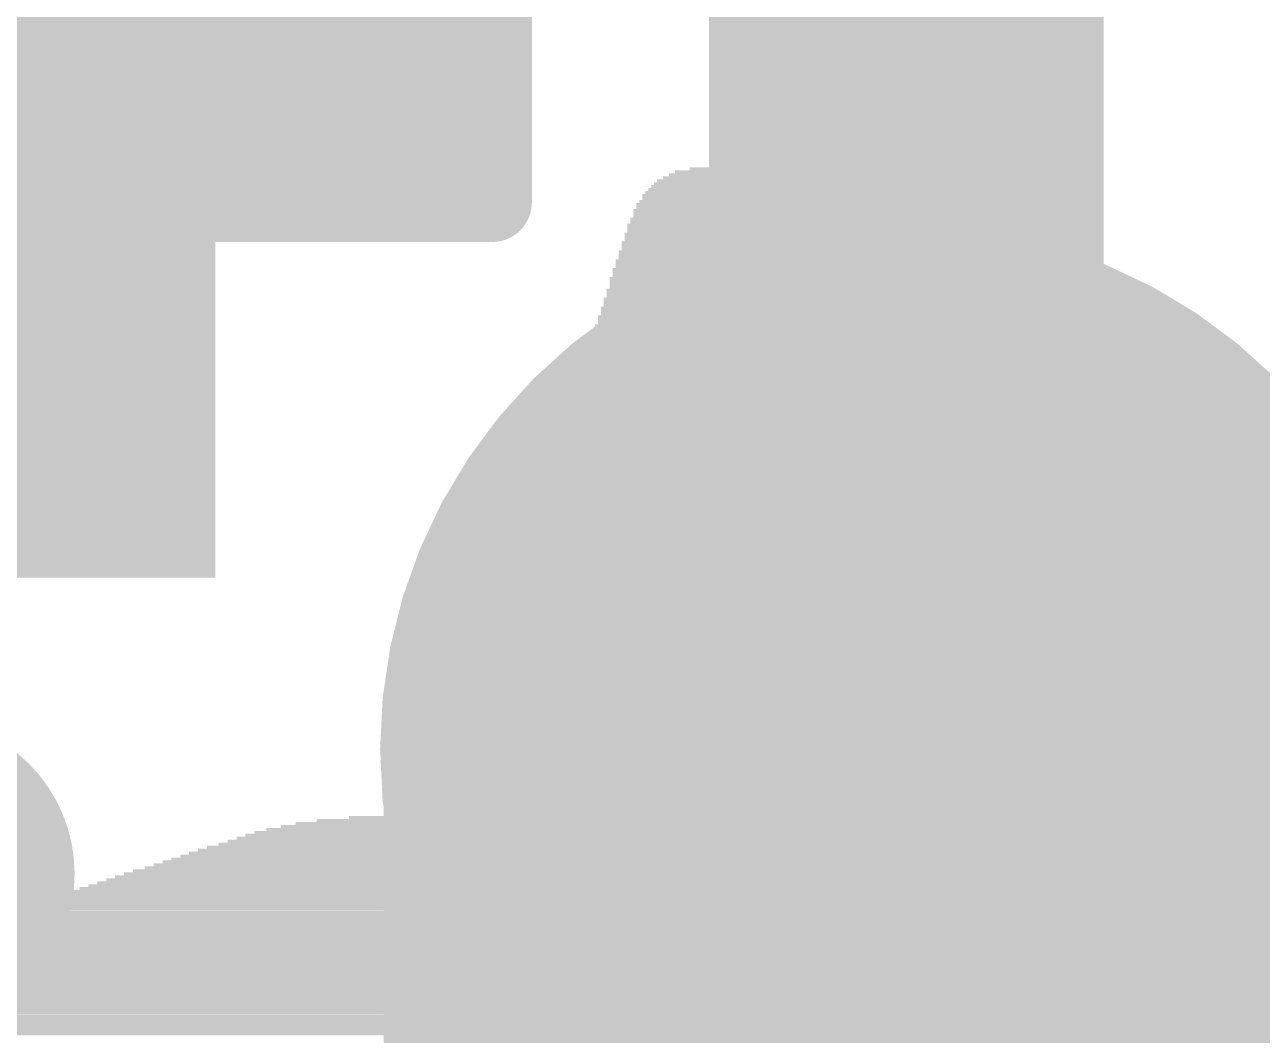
# Model space of a CAD drawing. Extents: x -0.3 to 32, y -0.4 to 44.5.
# Drawn here: x 14.496 to 17.68, y 38.955 to 41.554 of the extents above; entities that cross this region are included whole.
import ezdxf

# ---------------------------------------------------------------- set-up
doc = ezdxf.new("R2010")
doc.units = 0
for name, color, linetype in [('1', 12, 'CONTINUOUS'), ('16', 132, 'CONTINUOUS'), ('18', 110, 'CONTINUOUS'), ('21', 40, 'CONTINUOUS'), ('22', 6, 'CONTINUOUS')]:
    doc.layers.add(name, color=color, linetype=linetype)

# ---------------------------------------------------------------- blocks, each defined once
blk = doc.blocks.new('RECT')
blk.add_solid([(-0.5, -0.5), (0.5, -0.5), (-0.5, 0.5), (0.5, 0.5)])
blk = doc.blocks.new('ROUNDV')
at = {"const_width": 0.5}
blk.add_lwpolyline([(0, -0.25, 1), (0, 0.25, 1), (0, -0.25)], format="xyb", dxfattribs=at)

msp = doc.modelspace()

# ---------------------------------------------------------------- linework, layer by layer
at = {"layer": '1'}
for points, const_width in [([(15.6988, 43.18), (15.6988, 41.0972)], 0.2032), ([(13.589, 41.656), (15.6988, 41.656)], 0.2032), ([(13.589, 41.4528), (15.6988, 41.4528)], 0.2032), ([(13.589, 41.2496), (15.6988, 41.2496)], 0.2032), ([(16.764, 41.148), (16.769, 41.143)], 0.254), ([(16.769, 41.143), (16.769, 40.513)], 0.254), ([(15.6988, 41.0972), (13.589, 41.0972)], 0.2032), ([(16.769, 39.681), (16.76, 39.69)], 2.7), ([(16.769, 39.37), (16.769, 39.681)], 2.7), ([(16.769, 37.1), (16.769, 39.37)], 2.7), ([(16.769, 40.513), (16.769, 39.37)], 0.4064)]:
    msp.add_lwpolyline(points, dxfattribs=dict(at, const_width=const_width))
for points, const_width in [([(15.6988, 41.402, 1), (15.6988, 41.5036)], 0.1016), ([(15.6988, 41.1988, 1), (15.6988, 41.3004)], 0.1016), ([(16.8089, 41.1929, 1), (16.7191, 41.1031)], 0.127), ([(16.8325, 41.143, 1), (16.7055, 41.143)], 0.127), ([(16.7241, 41.0981, 1), (16.8139, 41.1879)], 0.127), ([(15.6988, 41.0464, 1), (15.6988, 41.148)], 0.1016), ([(15.648, 41.0972, 1), (15.7496, 41.0972)], 0.1016), ([(17.2373, 40.1673, 1), (16.2827, 39.2127)], 1.35), ([(17.444, 39.681, 1), (16.094, 39.681)], 1.35), ([(16.2917, 39.2037, 1), (17.2463, 40.1583)], 1.35), ([(17.444, 39.37, 1), (16.094, 39.37)], 1.35), ([(16.8706, 40.513, 1), (16.6674, 40.513)], 0.2032), ([(16.7055, 40.513, 1), (16.8325, 40.513)], 0.127), ([(16.094, 39.37, 1), (17.444, 39.37)], 1.35), ([(16.6674, 39.37, 1), (16.8706, 39.37)], 0.2032)]:
    msp.add_lwpolyline(points, format="xyb", dxfattribs=dict(at, const_width=const_width))

# ---------------------------------------------------------------- block references
for p, xscale, yscale in [((14.224, 42.164), 1.524, 4.064), ((16.764, 41.148), 1.016, 2.032)]:
    msp.add_blockref('RECT', p, dxfattribs=dict(at, xscale=xscale, yscale=yscale))
at = {"layer": '16', "xscale": 1.524, "yscale": 4.064}
msp.add_blockref('RECT', (14.224, 42.164), dxfattribs=at)
at = {"layer": '18', "xscale": 0.8001, "yscale": 0.8001}
msp.add_blockref('ROUNDV', (14.224, 39.37), dxfattribs=at)
msp.add_blockref('ROUNDV', (14.224, 39.37), dxfattribs=at)
at = {"layer": '21'}
for p, xscale, yscale in [((17.1717, 40.0253), 0.1524, 0.0076), ((17.1716, 40.0329), 0.1219, 0.0077), ((17.164, 40.0406), 0.0609, 0.0076), ((17.1716, 39.9872), 0.2591, 0.0076), ((17.1717, 39.9948), 0.2438, 0.0077), ((17.1717, 40.0025), 0.2286, 0.0076), ((17.1755, 40.0101), 0.2058, 0.0076), ((17.1716, 40.0177), 0.1829, 0.0076), ((17.1717, 39.9567), 0.3048, 0.0077), ((17.1717, 39.972), 0.2896, 0.0076), ((17.1717, 39.9644), 0.2896, 0.0076), ((17.1716, 39.9796), 0.2743, 0.0076), ((17.1679, 39.9339), 0.3429, 0.0076), ((17.1679, 39.9263), 0.3429, 0.0076), ((17.1679, 39.9415), 0.3277, 0.0076), ((17.1717, 39.9491), 0.32, 0.0076), ((17.1603, 39.9034), 0.3733, 0.0076), ((17.1641, 39.8958), 0.381, 0.0076), ((17.164, 39.911), 0.3657, 0.0076), ((17.164, 39.9186), 0.3505, 0.0077), ((17.1564, 39.8653), 0.4115, 0.0076), ((17.1564, 39.8805), 0.3963, 0.0077), ((17.1603, 39.8729), 0.4039, 0.0076), ((17.1603, 39.8882), 0.3887, 0.0076), ((17.1488, 39.8272), 0.4572, 0.0076), ((17.1488, 39.8348), 0.442, 0.0076), ((17.1527, 39.8501), 0.4343, 0.0076), ((17.1527, 39.8424), 0.4343, 0.0077), ((17.1527, 39.8577), 0.4191, 0.0076), ((17.1412, 39.7967), 0.4876, 0.0076), ((17.145, 39.8043), 0.48, 0.0077), ((17.145, 39.812), 0.4648, 0.0076), ((17.1488, 39.8196), 0.4572, 0.0076), ((17.1336, 39.7662), 0.5182, 0.0077), ((17.1374, 39.7739), 0.5106, 0.0076), ((17.1412, 39.7815), 0.503, 0.0076), ((17.1412, 39.7891), 0.4876, 0.0076), ((17.1298, 39.7434), 0.541, 0.0076), ((17.1298, 39.7358), 0.541, 0.0076), ((17.1336, 39.751), 0.5334, 0.0076), ((17.1374, 39.7586), 0.5258, 0.0076), ((17.1222, 39.7129), 0.5715, 0.0076), ((17.1259, 39.7053), 0.5791, 0.0076), ((17.1259, 39.7205), 0.5639, 0.0076), ((17.1298, 39.7281), 0.5563, 0.0077), ((17.1183, 39.6748), 0.6096, 0.0076), ((17.1183, 39.69), 0.5943, 0.0077), ((17.1222, 39.6824), 0.6019, 0.0076), ((17.1222, 39.6977), 0.5867, 0.0076), ((17.1107, 39.6367), 0.6553, 0.0076), ((17.1107, 39.6443), 0.6401, 0.0076), ((17.1146, 39.6596), 0.6325, 0.0076), ((17.1146, 39.6519), 0.6325, 0.0077), ((17.1145, 39.6672), 0.6172, 0.0076), ((17.1031, 39.6062), 0.6858, 0.0076), ((17.1069, 39.6138), 0.6782, 0.0077), ((17.1069, 39.6215), 0.663, 0.0076), ((17.1107, 39.6291), 0.6553, 0.0076), ((17.0993, 39.5834), 0.7086, 0.0076), ((17.0993, 39.5757), 0.7086, 0.0077), ((17.1031, 39.591), 0.701, 0.0076), ((17.1031, 39.5986), 0.6858, 0.0076), ((17.0917, 39.5529), 0.7391, 0.0076), ((17.0955, 39.5453), 0.7468, 0.0076), ((17.0954, 39.5605), 0.7315, 0.0076), ((17.0993, 39.5681), 0.7239, 0.0076), ((17.0878, 39.5148), 0.7773, 0.0076), ((17.0879, 39.53), 0.762, 0.0076), ((17.0879, 39.5224), 0.762, 0.0076), ((17.0917, 39.5376), 0.7544, 0.0077), ((17.0802, 39.4843), 0.8077, 0.0076), ((17.0802, 39.4995), 0.7925, 0.0077), ((17.0841, 39.4919), 0.8001, 0.0076), ((17.0841, 39.5072), 0.7849, 0.0076), ((17.0726, 39.4462), 0.8534, 0.0076), ((17.0726, 39.4538), 0.8382, 0.0076), ((17.0764, 39.4691), 0.8306, 0.0076), ((17.0764, 39.4614), 0.8306, 0.0077), ((17.0765, 39.4767), 0.8153, 0.0076), ((17.065, 39.4157), 0.884, 0.0076), ((17.0689, 39.4233), 0.8763, 0.0077), ((17.0688, 39.431), 0.861, 0.0076), ((17.0726, 39.4386), 0.8534, 0.0076), ((17.0612, 39.3929), 0.9068, 0.0076), ((17.0612, 39.3852), 0.9068, 0.0077), ((17.065, 39.4005), 0.8992, 0.0076), ((17.065, 39.4081), 0.884, 0.0076), ((17.0536, 39.3624), 0.9373, 0.0076), ((17.0573, 39.3548), 0.9449, 0.0076), ((17.0574, 39.37), 0.9296, 0.0076), ((17.0612, 39.3776), 0.922, 0.0076), ((17.0497, 39.3243), 0.9753, 0.0076), ((17.0497, 39.3395), 0.9601, 0.0076), ((17.0497, 39.3319), 0.9601, 0.0076), ((17.0536, 39.3471), 0.9525, 0.0077), ((17.0384, 39.2862), 1.0135, 0.0076), ((17.0421, 39.2938), 1.0059, 0.0076), ((17.0421, 39.309), 0.9906, 0.0077), ((17.046, 39.3014), 0.9983, 0.0076), ((17.046, 39.3167), 0.9829, 0.0076), ((17.0345, 39.2557), 1.0516, 0.0076), ((17.0345, 39.2633), 1.0363, 0.0076), ((17.0384, 39.2709), 1.0287, 0.0077), ((17.0421, 39.2786), 1.0211, 0.0076), ((17.0269, 39.2252), 1.082, 0.0076), ((17.0307, 39.2328), 1.0744, 0.0077), ((17.0307, 39.2405), 1.0592, 0.0076), ((17.0345, 39.2481), 1.0516, 0.0076), ((17.0231, 39.2024), 1.1049, 0.0076), ((17.0231, 39.1947), 1.1049, 0.0077), ((17.0269, 39.21), 1.0972, 0.0076), ((17.0269, 39.2176), 1.082, 0.0076), ((17.0193, 39.1643), 1.143, 0.0076), ((17.0193, 39.1795), 1.1278, 0.0076), ((17.0193, 39.1719), 1.1278, 0.0076), ((17.0231, 39.1871), 1.1202, 0.0076), ((17.0155, 39.1414), 1.1659, 0.0076), ((17.0155, 39.1338), 1.1659, 0.0076), ((17.0155, 39.149), 1.1506, 0.0076), ((17.0193, 39.1566), 1.143, 0.0077), ((17.0079, 39.0957), 1.1963, 0.0076), ((17.0116, 39.1109), 1.1887, 0.0076), ((17.0116, 39.1033), 1.1887, 0.0076), ((17.0116, 39.1262), 1.1735, 0.0076), ((17.0116, 39.1185), 1.1735, 0.0077), ((17.0079, 39.0652), 1.2269, 0.0076), ((17.0079, 39.0804), 1.2115, 0.0077), ((17.0079, 39.0728), 1.2115, 0.0076), ((17.0116, 39.0881), 1.2039, 0.0076), ((17.004, 39.0347), 1.2497, 0.0076), ((17.004, 39.05), 1.2345, 0.0076), ((17.0079, 39.0423), 1.2421, 0.0077), ((17.0079, 39.0576), 1.2269, 0.0076), ((17.004, 39.0195), 1.2649, 0.0076), ((17.004, 39.0119), 1.2649, 0.0076), ((17.004, 39.0042), 1.2649, 0.0077), ((17.004, 39.0271), 1.2497, 0.0076), ((17.0002, 38.9814), 1.2878, 0.0076), ((17.0002, 38.9738), 1.2878, 0.0076), ((17.0003, 38.9966), 1.2725, 0.0076), ((17.004, 38.989), 1.2801, 0.0076), ((17.0002, 38.9585), 1.303, 0.0076), ((17.0002, 38.9661), 1.2878, 0.0077)]:
    msp.add_blockref('RECT', p, dxfattribs=dict(at, xscale=xscale, yscale=yscale))
at = {"layer": '22', "rotation": 180}
for p, xscale, yscale in [((16.2293, 41.1683), 0.1524, 0.0076), ((16.2294, 41.176), 0.1219, 0.0077), ((16.237, 41.1836), 0.0609, 0.0076), ((16.2293, 41.1379), 0.2438, 0.0077), ((16.2293, 41.1455), 0.2286, 0.0076), ((16.2255, 41.1531), 0.2058, 0.0076), ((16.2294, 41.1607), 0.1829, 0.0076), ((16.2293, 41.115), 0.2896, 0.0076), ((16.2293, 41.1074), 0.2896, 0.0076), ((16.2294, 41.1226), 0.2743, 0.0076), ((16.2294, 41.1302), 0.2591, 0.0076), ((16.2332, 41.0769), 0.3429, 0.0076), ((16.2332, 41.0693), 0.3429, 0.0076), ((16.2293, 41.0921), 0.32, 0.0076), ((16.2332, 41.0845), 0.3277, 0.0076), ((16.2293, 41.0998), 0.3048, 0.0077), ((16.2369, 41.0388), 0.381, 0.0076), ((16.237, 41.054), 0.3657, 0.0076), ((16.2408, 41.0464), 0.3733, 0.0076), ((16.237, 41.0617), 0.3505, 0.0077), ((16.2408, 41.0159), 0.4039, 0.0076), ((16.2446, 41.0083), 0.4115, 0.0076), ((16.2408, 41.0312), 0.3887, 0.0076), ((16.2446, 41.0236), 0.3963, 0.0077), ((16.2484, 40.9931), 0.4343, 0.0076), ((16.2484, 40.9855), 0.4343, 0.0077), ((16.2522, 40.9778), 0.442, 0.0076), ((16.2484, 41.0007), 0.4191, 0.0076), ((16.256, 40.9474), 0.48, 0.0077), ((16.2522, 40.9702), 0.4572, 0.0076), ((16.2522, 40.9626), 0.4572, 0.0076), ((16.256, 40.955), 0.4648, 0.0076), ((16.2598, 40.9245), 0.503, 0.0076), ((16.2636, 40.9169), 0.5106, 0.0076), ((16.2598, 40.9397), 0.4876, 0.0076), ((16.2598, 40.9321), 0.4876, 0.0076), ((16.2636, 40.9016), 0.5258, 0.0076), ((16.2674, 40.894), 0.5334, 0.0076), ((16.2712, 40.8864), 0.541, 0.0076), ((16.2712, 40.8788), 0.541, 0.0076), ((16.2674, 40.9093), 0.5182, 0.0077), ((16.2751, 40.8483), 0.5791, 0.0076), ((16.2713, 40.8712), 0.5563, 0.0077), ((16.2751, 40.8635), 0.5639, 0.0076), ((16.2789, 40.8559), 0.5715, 0.0076), ((16.2789, 40.8254), 0.6019, 0.0076), ((16.2827, 40.8178), 0.6096, 0.0076), ((16.2789, 40.8407), 0.5867, 0.0076), ((16.2827, 40.8331), 0.5943, 0.0077), ((16.2903, 40.7873), 0.6401, 0.0076), ((16.2865, 40.8026), 0.6325, 0.0076), ((16.2865, 40.795), 0.6325, 0.0077), ((16.2865, 40.8102), 0.6172, 0.0076), ((16.2941, 40.7569), 0.6782, 0.0077), ((16.2903, 40.7797), 0.6553, 0.0076), ((16.2903, 40.7721), 0.6553, 0.0076), ((16.2941, 40.7645), 0.663, 0.0076), ((16.2979, 40.734), 0.701, 0.0076), ((16.3017, 40.7264), 0.7086, 0.0076), ((16.3017, 40.7188), 0.7086, 0.0077), ((16.2979, 40.7492), 0.6858, 0.0076), ((16.2979, 40.7416), 0.6858, 0.0076), ((16.3055, 40.6883), 0.7468, 0.0076), ((16.3018, 40.7111), 0.7239, 0.0076), ((16.3056, 40.7035), 0.7315, 0.0076), ((16.3094, 40.6959), 0.7391, 0.0076), ((16.3132, 40.6578), 0.7773, 0.0076), ((16.3093, 40.6806), 0.7544, 0.0077), ((16.3131, 40.673), 0.762, 0.0076), ((16.3131, 40.6654), 0.762, 0.0076), ((16.317, 40.6349), 0.8001, 0.0076), ((16.3208, 40.6273), 0.8077, 0.0076), ((16.317, 40.6502), 0.7849, 0.0076), ((16.3208, 40.6425), 0.7925, 0.0077), ((16.3246, 40.6121), 0.8306, 0.0076), ((16.3246, 40.6044), 0.8306, 0.0077), ((16.3284, 40.5968), 0.8382, 0.0076), ((16.3246, 40.6197), 0.8153, 0.0076), ((16.3322, 40.5663), 0.8763, 0.0077), ((16.3284, 40.5892), 0.8534, 0.0076), ((16.3284, 40.5816), 0.8534, 0.0076), ((16.3322, 40.574), 0.861, 0.0076), ((16.336, 40.5435), 0.8992, 0.0076), ((16.3398, 40.5359), 0.9068, 0.0076), ((16.3398, 40.5282), 0.9068, 0.0077), ((16.336, 40.5587), 0.884, 0.0076), ((16.336, 40.5511), 0.884, 0.0076), ((16.3437, 40.4978), 0.9449, 0.0076), ((16.3398, 40.5206), 0.922, 0.0076), ((16.3436, 40.513), 0.9296, 0.0076), ((16.3475, 40.5054), 0.9373, 0.0076), ((16.3513, 40.4673), 0.9753, 0.0076), ((16.3475, 40.4901), 0.9525, 0.0077), ((16.3513, 40.4825), 0.9601, 0.0076), ((16.3513, 40.4749), 0.9601, 0.0076), ((16.3551, 40.4444), 0.9983, 0.0076), ((16.3589, 40.4368), 1.0059, 0.0076), ((16.3551, 40.4597), 0.9829, 0.0076), ((16.3589, 40.452), 0.9906, 0.0077), ((16.3589, 40.4216), 1.0211, 0.0076), ((16.3627, 40.4139), 1.0287, 0.0077), ((16.3665, 40.4063), 1.0363, 0.0076), ((16.3627, 40.4292), 1.0135, 0.0076), ((16.3703, 40.3758), 1.0744, 0.0077), ((16.3665, 40.3987), 1.0516, 0.0076), ((16.3665, 40.3911), 1.0516, 0.0076), ((16.3703, 40.3835), 1.0592, 0.0076), ((16.3741, 40.353), 1.0972, 0.0076), ((16.378, 40.3454), 1.1049, 0.0076), ((16.378, 40.3377), 1.1049, 0.0077), ((16.3741, 40.3682), 1.082, 0.0076), ((16.3741, 40.3606), 1.082, 0.0076), ((16.3817, 40.3073), 1.143, 0.0076), ((16.3779, 40.3301), 1.1202, 0.0076), ((16.3817, 40.3225), 1.1278, 0.0076), ((16.3817, 40.3149), 1.1278, 0.0076), ((16.3856, 40.2844), 1.1659, 0.0076), ((16.3856, 40.2768), 1.1659, 0.0076), ((16.3817, 40.2996), 1.143, 0.0077), ((16.3855, 40.292), 1.1506, 0.0076), ((16.3894, 40.2539), 1.1887, 0.0076), ((16.3894, 40.2463), 1.1887, 0.0076), ((16.3894, 40.2692), 1.1735, 0.0076), ((16.3894, 40.2615), 1.1735, 0.0077), ((16.3894, 40.2311), 1.2039, 0.0076), ((16.3932, 40.2234), 1.2115, 0.0077), ((16.3932, 40.2158), 1.2115, 0.0076), ((16.3932, 40.2387), 1.1963, 0.0076), ((16.3932, 40.1853), 1.2421, 0.0077), ((16.397, 40.1777), 1.2497, 0.0076), ((16.3932, 40.2082), 1.2269, 0.0076), ((16.3932, 40.2006), 1.2269, 0.0076), ((16.397, 40.193), 1.2345, 0.0076), ((16.397, 40.1625), 1.2649, 0.0076), ((16.397, 40.1549), 1.2649, 0.0076), ((16.397, 40.1472), 1.2649, 0.0077), ((16.397, 40.1701), 1.2497, 0.0076), ((16.397, 40.132), 1.2801, 0.0076), ((16.4008, 40.1244), 1.2878, 0.0076), ((16.4008, 40.1168), 1.2878, 0.0076), ((16.4008, 40.1396), 1.2725, 0.0076), ((16.4008, 40.1015), 1.303, 0.0076), ((16.4008, 40.0939), 1.303, 0.0076), ((16.4008, 40.0863), 1.303, 0.0076), ((16.4008, 40.1091), 1.2878, 0.0077), ((16.4008, 40.0634), 1.3183, 0.0076), ((16.4046, 40.0558), 1.3259, 0.0076), ((16.4046, 40.0787), 1.3106, 0.0076), ((16.4046, 40.071), 1.3106, 0.0077), ((16.4046, 40.0253), 1.3411, 0.0076), ((16.4046, 40.0482), 1.3259, 0.0076), ((16.4046, 40.0406), 1.3259, 0.0076), ((16.4084, 40.0329), 1.3335, 0.0077), ((16.4046, 40.0177), 1.3411, 0.0076), ((16.4046, 40.0101), 1.3411, 0.0076), ((16.4084, 40.0025), 1.3488, 0.0076), ((16.4084, 39.9948), 1.3488, 0.0077), ((16.4084, 39.9872), 1.3488, 0.0076), ((16.4084, 39.9644), 1.364, 0.0076), ((16.4084, 39.9567), 1.364, 0.0077), ((16.4084, 39.9796), 1.3488, 0.0076), ((16.4122, 39.972), 1.3564, 0.0076), ((16.4084, 39.9491), 1.364, 0.0076), ((16.4084, 39.9415), 1.364, 0.0076), ((16.4122, 39.9339), 1.3716, 0.0076), ((16.4122, 39.9263), 1.3716, 0.0076), ((16.4122, 39.9186), 1.3716, 0.0077), ((16.4122, 39.911), 1.3716, 0.0076), ((16.4122, 39.9034), 1.3716, 0.0076), ((16.4122, 39.8958), 1.3716, 0.0076), ((16.4122, 39.8882), 1.3716, 0.0076), ((16.416, 39.8805), 1.3792, 0.0077), ((16.416, 39.8729), 1.3792, 0.0076), ((16.416, 39.8653), 1.3792, 0.0076), ((18.2029, 39.8653), 1.2954, 0.0076), ((18.2143, 39.8729), 1.2573, 0.0076), ((18.2219, 39.8805), 1.2115, 0.0077), ((18.2372, 39.8882), 1.1506, 0.0076), ((16.416, 39.8577), 1.3792, 0.0076), ((16.416, 39.8501), 1.3792, 0.0076), ((16.416, 39.8424), 1.3792, 0.0077), ((16.416, 39.8348), 1.3792, 0.0076), ((16.416, 39.8272), 1.3792, 0.0076), ((18.161, 39.8272), 1.4554, 0.0076), ((18.1686, 39.8348), 1.425, 0.0076), ((18.1762, 39.8424), 1.3945, 0.0077), ((18.1877, 39.8501), 1.3716, 0.0076), ((18.1953, 39.8577), 1.3411, 0.0076), ((16.416, 39.8196), 1.3792, 0.0076), ((16.416, 39.812), 1.3792, 0.0076), ((16.416, 39.8043), 1.3792, 0.0077), ((16.416, 39.7967), 1.3792, 0.0076), ((18.1343, 39.7967), 1.5392, 0.0076), ((18.1419, 39.8043), 1.524, 0.0077), ((18.1457, 39.812), 1.5011, 0.0076), ((18.1533, 39.8196), 1.4707, 0.0076), ((16.416, 39.7891), 1.3792, 0.0076), ((16.416, 39.7815), 1.3792, 0.0076), ((16.416, 39.7739), 1.3792, 0.0076), ((16.416, 39.7662), 1.3792, 0.0077), ((18.1153, 39.7662), 1.6078, 0.0077), ((18.1191, 39.7739), 1.585, 0.0076), ((18.1229, 39.7815), 1.5774, 0.0076), ((18.1267, 39.7891), 1.5544, 0.0076), ((16.416, 39.7586), 1.3792, 0.0076), ((16.416, 39.751), 1.3792, 0.0076), ((16.4198, 39.7434), 1.3716, 0.0076), ((16.416, 39.7358), 1.364, 0.0076), ((18.0924, 39.7358), 1.6536, 0.0076), ((18.0963, 39.7434), 1.6459, 0.0076), ((18.1039, 39.751), 1.6307, 0.0076), ((18.1076, 39.7586), 1.6231, 0.0076), ((16.416, 39.7281), 1.364, 0.0077), ((16.416, 39.7205), 1.364, 0.0076), ((16.416, 39.7129), 1.364, 0.0076), ((16.416, 39.7053), 1.364, 0.0076), ((18.0734, 39.7053), 1.6917, 0.0076), ((18.0772, 39.7129), 1.684, 0.0076), ((18.0848, 39.7205), 1.684, 0.0076), ((18.0848, 39.7281), 1.6688, 0.0077), ((16.4198, 39.6977), 1.3564, 0.0076), ((16.4198, 39.69), 1.3564, 0.0077), ((16.416, 39.6824), 1.3488, 0.0076), ((16.416, 39.6748), 1.3488, 0.0076), ((18.0505, 39.6748), 1.7222, 0.0076), ((18.0582, 39.6824), 1.7221, 0.0076), ((18.0619, 39.69), 1.7145, 0.0077), ((18.0658, 39.6977), 1.7069, 0.0076), ((16.416, 39.6672), 1.3488, 0.0076), ((16.4199, 39.6596), 1.3411, 0.0076), ((16.4199, 39.6519), 1.3411, 0.0077), ((16.4161, 39.6443), 1.3335, 0.0076), ((16.4161, 39.6367), 1.3335, 0.0076), ((18.0238, 39.6367), 1.745, 0.0076), ((18.0314, 39.6443), 1.7449, 0.0076), ((18.0353, 39.6519), 1.7373, 0.0077), ((18.0429, 39.6596), 1.7374, 0.0076), ((18.0467, 39.6672), 1.7298, 0.0076), ((16.4199, 39.6291), 1.3259, 0.0076), ((16.416, 39.6215), 1.3182, 0.0076), ((16.416, 39.6138), 1.3182, 0.0077), ((16.416, 39.6062), 1.3182, 0.0076), ((18.0048, 39.6138), 1.7526, 0.0077), ((18.0048, 39.6062), 1.7526, 0.0076), ((18.0124, 39.6215), 1.7526, 0.0076), ((18.02, 39.6291), 1.7526, 0.0076), ((16.4198, 39.5986), 1.3106, 0.0076), ((16.416, 39.591), 1.303, 0.0076), ((16.416, 39.5834), 1.303, 0.0076), ((16.4198, 39.5757), 1.2954, 0.0077), ((17.9857, 39.5834), 1.7602, 0.0076), ((17.9819, 39.5757), 1.7526, 0.0077), ((17.9895, 39.591), 1.7526, 0.0076), ((17.9972, 39.5986), 1.7526, 0.0076), ((16.416, 39.5681), 1.2878, 0.0076), ((16.4198, 39.5605), 1.2802, 0.0076), ((16.4198, 39.5529), 1.2802, 0.0076), ((16.1074, 39.5453), 0.6554, 0.0076), ((16.7742, 39.5453), 0.5563, 0.0076), ((17.9629, 39.5529), 1.7602, 0.0076), ((17.9591, 39.5453), 1.7526, 0.0076), ((17.9705, 39.5605), 1.7602, 0.0076), ((17.9743, 39.5681), 1.7526, 0.0076), ((15.3797, 39.5148), 0.099, 0.0076), ((16.1074, 39.5376), 0.64, 0.0077), ((16.1036, 39.53), 0.6324, 0.0076), ((16.1036, 39.5224), 0.6172, 0.0076), ((16.0998, 39.5148), 0.6096, 0.0076), ((16.7818, 39.5376), 0.541, 0.0077), ((16.7818, 39.53), 0.5258, 0.0076), ((16.7856, 39.5224), 0.5182, 0.0076), ((16.7894, 39.5148), 0.5106, 0.0076), ((17.9362, 39.5148), 1.7526, 0.0076), ((17.9476, 39.53), 1.7602, 0.0076), ((17.9438, 39.5224), 1.7526, 0.0076), ((17.9514, 39.5376), 1.7526, 0.0077), ((15.3645, 39.4843), 0.4953, 0.0076), ((15.3721, 39.4919), 0.4343, 0.0076), ((15.3721, 39.4995), 0.3581, 0.0077), ((15.3759, 39.5072), 0.2591, 0.0076), ((16.1036, 39.5072), 0.602, 0.0076), ((16.0998, 39.4995), 0.5944, 0.0077), ((16.1036, 39.4919), 0.5868, 0.0076), ((16.0998, 39.4843), 0.5791, 0.0076), ((16.7894, 39.5072), 0.4953, 0.0076), ((16.7932, 39.4995), 0.4876, 0.0077), ((16.797, 39.4919), 0.48, 0.0076), ((16.7932, 39.4843), 0.4724, 0.0076), ((17.9133, 39.4843), 1.7526, 0.0076), ((17.921, 39.4919), 1.7526, 0.0076), ((17.9286, 39.5072), 1.7526, 0.0076), ((17.9286, 39.4995), 1.7526, 0.0077), ((15.3569, 39.4462), 0.7239, 0.0076), ((15.3606, 39.4538), 0.6858, 0.0076), ((15.3607, 39.4614), 0.6401, 0.0077), ((15.3645, 39.4691), 0.6019, 0.0076), ((15.3645, 39.4767), 0.5563, 0.0076), ((16.1036, 39.4767), 0.5715, 0.0076), ((16.1036, 39.4691), 0.5715, 0.0076), ((16.1036, 39.4614), 0.5562, 0.0077), ((16.1036, 39.4538), 0.5562, 0.0076), ((16.1074, 39.4462), 0.5486, 0.0076), ((16.797, 39.4767), 0.4648, 0.0076), ((16.797, 39.4691), 0.4496, 0.0076), ((17.6733, 39.4614), 2.2022, 0.0077), ((17.6733, 39.4538), 2.187, 0.0076), ((17.6733, 39.4462), 2.187, 0.0076), ((17.9057, 39.4691), 1.7526, 0.0076), ((17.9133, 39.4767), 1.7526, 0.0076), ((15.3378, 39.4157), 0.8839, 0.0076), ((15.3416, 39.4233), 0.8458, 0.0077), ((15.3454, 39.431), 0.8078, 0.0076), ((15.3492, 39.4386), 0.7696, 0.0076), ((16.1074, 39.4386), 0.5334, 0.0076), ((16.1074, 39.431), 0.5334, 0.0076), ((16.1112, 39.4233), 0.5258, 0.0077), ((16.115, 39.4157), 0.5182, 0.0076), ((17.6733, 39.4386), 2.1717, 0.0076), ((17.6695, 39.431), 2.164, 0.0076), ((17.6695, 39.4233), 2.1488, 0.0077), ((17.6695, 39.4157), 2.1488, 0.0076), ((15.315, 39.3852), 1.0211, 0.0077), ((15.3187, 39.3929), 0.983, 0.0076), ((15.3264, 39.4005), 0.9525, 0.0076), ((15.3302, 39.4081), 0.9144, 0.0076), ((16.115, 39.4081), 0.5182, 0.0076), ((16.1189, 39.4005), 0.5105, 0.0076), ((16.1189, 39.3929), 0.4953, 0.0076), ((16.1227, 39.3852), 0.4877, 0.0077), ((17.6695, 39.4081), 2.1336, 0.0076), ((17.6657, 39.4005), 2.126, 0.0076), ((17.6619, 39.3929), 2.1184, 0.0076), ((17.6657, 39.3852), 2.1108, 0.0077), ((15.2845, 39.3548), 1.1583, 0.0076), ((15.2921, 39.3624), 1.1277, 0.0076), ((15.2997, 39.37), 1.0973, 0.0076), ((15.3035, 39.3776), 1.0592, 0.0076), ((16.1227, 39.3776), 0.4877, 0.0076), ((16.1265, 39.37), 0.4801, 0.0076), ((16.1303, 39.3624), 0.4725, 0.0076), ((16.1341, 39.3548), 0.4648, 0.0076), ((17.6619, 39.3776), 2.1031, 0.0076), ((17.658, 39.3548), 2.0803, 0.0076), ((17.6619, 39.37), 2.0879, 0.0076), ((17.6619, 39.3624), 2.0879, 0.0076), ((15.254, 39.3243), 1.2954, 0.0076), ((15.2654, 39.3319), 1.2573, 0.0076), ((15.273, 39.3395), 1.2268, 0.0076), ((15.2807, 39.3471), 1.1963, 0.0077), ((16.1341, 39.3471), 0.4648, 0.0077), ((16.1379, 39.3395), 0.4572, 0.0076), ((16.1417, 39.3319), 0.4496, 0.0076), ((16.1455, 39.3243), 0.442, 0.0076), ((17.6581, 39.3471), 2.065, 0.0077), ((17.6543, 39.3395), 2.0574, 0.0076), ((17.6543, 39.3319), 2.0574, 0.0076), ((17.6504, 39.3243), 2.0497, 0.0076), ((15.4293, 39.2862), 1.8745, 0.0076), ((15.2273, 39.2938), 1.425, 0.0076), ((15.2349, 39.3014), 1.3944, 0.0076), ((15.2425, 39.309), 1.364, 0.0077), ((15.2502, 39.3167), 1.3335, 0.0076), ((16.1493, 39.3167), 0.4344, 0.0076), ((16.1493, 39.309), 0.4344, 0.0077), ((16.1532, 39.3014), 0.4267, 0.0076), ((16.157, 39.2938), 0.4191, 0.0076), ((17.6504, 39.3167), 2.0345, 0.0076), ((17.6428, 39.2938), 2.0193, 0.0076), ((17.6467, 39.309), 2.0269, 0.0077), ((17.6467, 39.3014), 2.0269, 0.0076), ((17.6428, 39.2862), 2.0041, 0.0076), ((15.3797, 39.2557), 1.9736, 0.0076), ((15.3912, 39.2633), 1.9507, 0.0076), ((15.4026, 39.2709), 1.9279, 0.0077), ((15.4178, 39.2786), 1.8974, 0.0076), ((17.639, 39.2786), 1.9964, 0.0076), ((17.639, 39.2709), 1.9964, 0.0077), ((17.6352, 39.2633), 1.9888, 0.0076), ((17.6314, 39.2557), 1.9812, 0.0076), ((15.3378, 39.2252), 2.0726, 0.0076), ((15.3454, 39.2328), 2.0422, 0.0077), ((15.3569, 39.2405), 2.0193, 0.0076), ((15.3683, 39.2481), 1.9965, 0.0076), ((17.6352, 39.2481), 1.9736, 0.0076), ((17.6314, 39.2405), 1.966, 0.0076), ((17.6276, 39.2328), 1.9584, 0.0077), ((17.6238, 39.2252), 1.9507, 0.0076), ((15.2883, 39.1947), 2.1717, 0.0077), ((15.2997, 39.2024), 2.1488, 0.0076), ((15.3111, 39.21), 2.126, 0.0076), ((15.3264, 39.2176), 2.0955, 0.0076), ((17.6199, 39.21), 1.9431, 0.0076), ((17.6238, 39.2176), 1.9507, 0.0076), ((17.6162, 39.2024), 1.9355, 0.0076), ((17.6162, 39.1947), 1.9203, 0.0077), ((15.2578, 39.1643), 2.2479, 0.0076), ((15.2654, 39.1719), 2.2326, 0.0076), ((15.2692, 39.1795), 2.2098, 0.0076), ((15.2807, 39.1871), 2.1869, 0.0076), ((17.6123, 39.1795), 1.9127, 0.0076), ((17.6085, 39.1719), 1.905, 0.0076), ((17.6047, 39.1643), 1.8974, 0.0076), ((17.6162, 39.1871), 1.9203, 0.0076), ((15.2425, 39.1338), 2.2936, 0.0076), ((15.2425, 39.1414), 2.2784, 0.0076), ((15.2464, 39.149), 2.2707, 0.0076), ((15.254, 39.1566), 2.2555, 0.0077), ((17.6047, 39.1566), 1.8974, 0.0077), ((17.6009, 39.149), 1.8898, 0.0076), ((17.5971, 39.1414), 1.8822, 0.0076), ((17.5933, 39.1338), 1.8746, 0.0076), ((15.235, 39.1033), 2.3241, 0.0076), ((15.235, 39.0957), 2.3241, 0.0076), ((15.2349, 39.1109), 2.3088, 0.0076), ((15.2387, 39.1262), 2.3012, 0.0076), ((15.2387, 39.1185), 2.3012, 0.0077), ((17.5933, 39.1262), 1.8746, 0.0076), ((17.5894, 39.1185), 1.8669, 0.0077), ((17.5857, 39.1109), 1.8593, 0.0076), ((17.5857, 39.1033), 1.8593, 0.0076), ((16.9685, 39.0957), 0.6249, 0.0076), ((17.9362, 39.0957), 1.143, 0.0076), ((15.2311, 39.0652), 2.347, 0.0076), ((15.2311, 39.0881), 2.3318, 0.0076), ((15.2311, 39.0804), 2.3318, 0.0077), ((15.2349, 39.0728), 2.3394, 0.0076), ((16.9456, 39.0881), 0.5792, 0.0076), ((16.9189, 39.0728), 0.5258, 0.0076), ((16.9075, 39.0652), 0.503, 0.0076), ((16.9304, 39.0804), 0.5487, 0.0077), ((17.9476, 39.0881), 1.1049, 0.0076), ((17.9515, 39.0804), 1.0821, 0.0077), ((17.9552, 39.0728), 1.0745, 0.0076), ((17.9552, 39.0652), 1.0591, 0.0076), ((15.2311, 39.0576), 2.347, 0.0076), ((15.2349, 39.05), 2.3546, 0.0076), ((15.2349, 39.0423), 2.3546, 0.0077), ((15.2387, 39.0347), 2.3622, 0.0076), ((16.877, 39.0423), 0.442, 0.0077), ((16.8694, 39.0347), 0.4268, 0.0076), ((16.8961, 39.0576), 0.4801, 0.0076), ((16.8885, 39.05), 0.4649, 0.0076), ((17.9515, 39.0576), 1.0515, 0.0076), ((17.9476, 39.0347), 1.0287, 0.0076), ((17.9515, 39.05), 1.0363, 0.0076), ((17.9515, 39.0423), 1.0363, 0.0077), ((15.2349, 39.0195), 2.3698, 0.0076), ((15.2387, 39.0119), 2.3774, 0.0076), ((15.2387, 39.0042), 2.3774, 0.0077), ((15.2387, 39.0271), 2.3622, 0.0076), ((16.8427, 39.0119), 0.3886, 0.0076), ((16.8389, 39.0042), 0.381, 0.0077), ((16.858, 39.0271), 0.4191, 0.0076), ((16.8504, 39.0195), 0.4039, 0.0076), ((17.94, 39.0195), 1.0134, 0.0076), ((17.94, 39.0119), 1.0134, 0.0076), ((17.9362, 39.0042), 1.0058, 0.0077), ((17.9439, 39.0271), 1.0211, 0.0076), ((15.2426, 38.9966), 2.3851, 0.0076), ((15.2426, 38.989), 2.3851, 0.0076), ((15.2502, 38.9814), 2.3851, 0.0076), ((15.2502, 38.9738), 2.3851, 0.0076), ((16.8199, 38.989), 0.3581, 0.0076), ((16.8161, 38.9814), 0.3505, 0.0076), ((16.8085, 38.9738), 0.3353, 0.0076), ((16.8313, 38.9966), 0.3658, 0.0076), ((17.9171, 38.9738), 0.9983, 0.0076), ((17.9286, 38.989), 1.0058, 0.0076), ((17.9248, 38.9814), 0.9982, 0.0076), ((17.9324, 38.9966), 0.9982, 0.0076), ((15.254, 38.9661), 2.3927, 0.0077), ((15.254, 38.9585), 2.3927, 0.0076), ((16.7932, 38.9585), 0.32, 0.0076), ((16.8047, 38.9661), 0.3277, 0.0077), ((17.9095, 38.9585), 0.9982, 0.0076), ((17.9133, 38.9661), 0.9906, 0.0077)]:
    msp.add_blockref('RECT', p, dxfattribs=dict(at, xscale=xscale, yscale=yscale))

doc.saveas('drawing.dxf')
